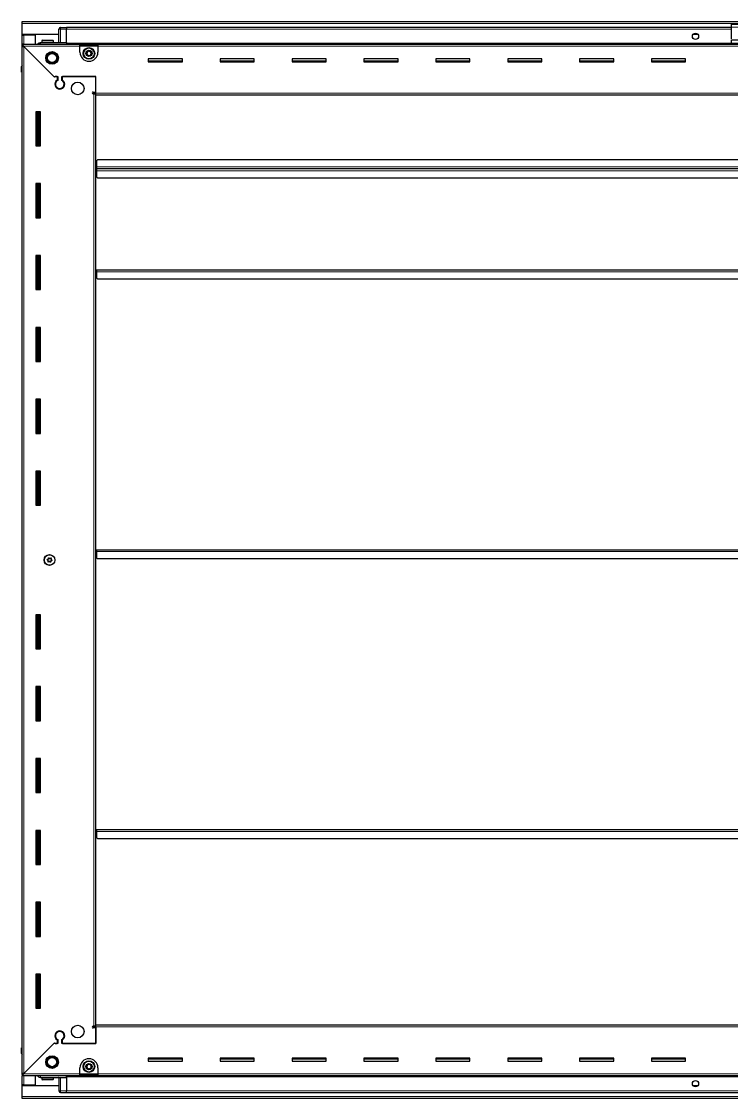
# Model space of a CAD drawing. Header units: millimetres. Extents: x 1132 to 6468, y -799 to 2277.
# Drawn here: x 4792 to 5582, y 848 to 2047 of the extents above; entities that cross this region are included whole.
import ezdxf

# ---------------------------------------------------------------- set-up
doc = ezdxf.new("R2010")
doc.units = ezdxf.units.MM

msp = doc.modelspace()

# ---------------------------------------------------------------- linework, layer by layer
at = {"color": 7, "linetype": 'Continuous', "lineweight": 25}
for p, q in [((4792.85, 2044.5), (4792.85, 2046.6)), ((4792.85, 2046.6), (6391.85, 2046.6)), ((4792.85, 2032.1), (4792.85, 2044.5)), ((4834.52, 2039.6), (4834.52, 2039.6)), ((4835.85, 2040.1), (4842.35, 2040.1)), ((4835.85, 2040.1), (4842.35, 2040.1)), ((4842.35, 2040.1), (4842.34, 2040.1)), ((4842.35, 2040.1), (4842.35, 2040.1)), ((4842.35, 2040.1), (4842.35, 2038.1)), ((5582.35, 2039.95), (4842.35, 2039.95)), ((5582.35, 2043.6), (5602.35, 2043.6)), ((5582.35, 2040.34), (5582.35, 2043.6)), ((5582.35, 2027.19), (5582.35, 2040.34)), ((4833.85, 2032.1), (4792.85, 2032.1)), ((4792.85, 2031.6), (4792.85, 2032.1)), ((4792.85, 2021.35), (4792.85, 2031.6)), ((4792.85, 2031.6), (4794.95, 2031.6)), ((4794.35, 2031.6), (4794.35, 2032.1)), ((4807.85, 2031.6), (4794.95, 2031.6)), ((4807.85, 2021.35), (4807.85, 2031.6)), ((4833.85, 2023.1), (4833.85, 2038.1)), ((4842.35, 2023.1), (4842.35, 2038.1)), ((5545.22, 2032.1), (5539.47, 2032.1)), ((4792.85, 2019.85), (4792.85, 2021.35)), ((4792.85, 2021.35), (4793.85, 2021.35)), ((4792.85, 2019.35), (4792.85, 2019.85)), ((4792.85, 2019.85), (4793.85, 2019.85)), ((4792.85, 874.85), (4792.85, 2019.35)), ((4794.35, 2019.35), (4792.85, 2019.35)), ((4793.85, 2019.85), (4793.85, 2021.35)), ((4793.85, 2021.35), (4857.35, 2021.35)), ((4794.45, 2019.25), (4828.35, 1985.35)), ((4829.05, 1984.65), (4794.95, 2018.75)), ((4813.35, 2023.1), (4842.35, 2023.1)), ((4814.85, 2025), (4814.85, 2023.1)), ((4815.65, 2025.8), (4827.05, 2025.8)), ((4827.85, 2023.1), (4827.85, 2025)), ((4842.35, 2023.1), (4842.35, 2022.6)), ((4842.35, 2021.95), (6342.35, 2021.95)), ((4857.35, 2019.25), (4857.35, 2021.35)), ((4857.35, 2021.35), (4877.35, 2021.35)), ((4857.35, 2019.85), (4877.35, 2019.85)), ((4857.35, 2012.35), (4857.35, 2019.25)), ((4877.35, 2021.35), (6307.35, 2021.35)), ((4877.35, 2021.35), (4877.35, 2019.25)), ((4877.35, 2019.25), (4877.35, 2012.35)), ((5582.35, 2026.1), (5602.35, 2026.1)), ((5582.35, 2022.6), (5582.35, 2026.1)), ((5582.35, 2022.6), (5602.35, 2022.6)), ((4971.35, 2005.1), (4933.35, 2005.1)), ((4933.35, 2005.1), (4933.35, 2001.6)), ((4971.35, 2002.35), (4933.35, 2002.35)), ((4971.35, 2001.6), (4971.35, 2005.1)), ((5051.35, 2005.1), (5013.35, 2005.1)), ((5013.35, 2005.1), (5013.35, 2001.6)), ((5051.35, 2002.35), (5013.35, 2002.35)), ((5051.35, 2001.6), (5051.35, 2005.1)), ((5131.35, 2005.1), (5093.35, 2005.1)), ((5093.35, 2005.1), (5093.35, 2001.6)), ((5131.35, 2002.35), (5093.35, 2002.35)), ((5131.35, 2001.6), (5131.35, 2005.1)), ((5211.35, 2005.1), (5173.35, 2005.1)), ((5173.35, 2005.1), (5173.35, 2001.6)), ((5211.35, 2002.35), (5173.35, 2002.35)), ((5211.35, 2001.6), (5211.35, 2005.1)), ((5291.35, 2005.1), (5253.35, 2005.1)), ((5253.35, 2005.1), (5253.35, 2001.6)), ((5291.35, 2002.35), (5253.35, 2002.35)), ((5291.35, 2001.6), (5291.35, 2005.1)), ((5371.35, 2005.1), (5333.35, 2005.1)), ((5333.35, 2005.1), (5333.35, 2001.6)), ((5371.35, 2002.35), (5333.35, 2002.35)), ((5371.35, 2001.6), (5371.35, 2005.1)), ((5451.35, 2005.1), (5413.35, 2005.1)), ((5413.35, 2005.1), (5413.35, 2001.6)), ((5451.35, 2002.35), (5413.35, 2002.35)), ((5451.35, 2001.6), (5451.35, 2005.1)), ((5531.35, 2005.1), (5493.35, 2005.1)), ((5493.35, 2005.1), (5493.35, 2001.6)), ((5531.35, 2002.35), (5493.35, 2002.35)), ((5531.35, 2001.6), (5531.35, 2005.1)), ((4792.34, 1996.6), (4792.34, 1990.1)), ((4792.35, 1990.1), (4792.35, 1996.6)), ((4933.35, 2001.6), (4971.35, 2001.6)), ((5013.35, 2001.6), (5051.35, 2001.6)), ((5093.35, 2001.6), (5131.35, 2001.6)), ((5173.35, 2001.6), (5211.35, 2001.6)), ((5253.35, 2001.6), (5291.35, 2001.6)), ((5333.35, 2001.6), (5371.35, 2001.6)), ((5413.35, 2001.6), (5451.35, 2001.6)), ((5493.35, 2001.6), (5531.35, 2001.6)), ((4792.34, 1990.1), (4792.35, 1990.1)), ((4792.85, 1990.1), (4792.35, 1990.1)), ((4792.5, 1990.1), (4792.5, 904.1)), ((4828.35, 1985.35), (4832.55, 1985.35)), ((4829.75, 1985.35), (4829.05, 1984.65)), ((4831.85, 1985.35), (4829.75, 1985.35)), ((4831.85, 1985.35), (4831.85, 1981.46)), ((4832.55, 1985.35), (4832.55, 1981.07)), ((4837.15, 1985.35), (4874.85, 1985.35)), ((4837.15, 1981.07), (4837.15, 1985.35)), ((4837.85, 1981.46), (4837.85, 1985.35)), ((4874.85, 1985.35), (4837.85, 1985.35)), ((4874.85, 1966.7), (4874.85, 1985.35)), ((4874.85, 1968.1), (4874.85, 1985.35)), ((4832.85, 1972.49), (4832.85, 1971.73)), ((4872, 1968.1), (4874.85, 1968.1)), ((4874.85, 1967.1), (4872.85, 1967.1)), ((4872.85, 1967.1), (4872.85, 1966.1)), ((4874.85, 1964.6), (4874.85, 1966.7)), ((4872.75, 1966.1), (4872, 1966.1)), ((4872.75, 1966.1), (4874.85, 1966.1)), ((6309.85, 1964.6), (4874.85, 1964.6)), ((4874.85, 929.6), (4874.85, 1964.6)), ((4813.35, 1946.1), (4808.35, 1946.1)), ((4808.35, 1946.1), (4808.35, 1908.1)), ((4810.5, 1908.1), (4810.5, 1946.1)), ((4812.29, 1908.1), (4812.29, 1946.1)), ((4812.32, 1908.1), (4812.32, 1946.1)), ((4813.35, 1908.1), (4813.35, 1946.1)), ((4808.35, 1908.1), (4813.35, 1908.1)), ((4875.6, 1882.6), (4874.85, 1882.6)), ((4875.85, 1885.45), (4875.6, 1885.45)), ((4875.6, 1885.45), (4875.6, 1882.6)), ((4875.6, 1882.6), (4875.6, 1879.75)), ((4876.85, 1892.6), (4875.85, 1891.6)), ((4875.85, 1891.6), (4875.85, 1884.7)), ((4875.85, 1882.6), (4875.85, 1884.7)), ((4875.85, 1880.5), (4875.85, 1882.6)), ((6308.85, 1882.6), (4875.85, 1882.6)), ((6307.85, 1892.6), (4876.85, 1892.6)), ((4875.6, 1879.75), (4875.85, 1879.75)), ((4875.85, 1880.5), (4875.85, 1873.6)), ((4875.85, 1873.6), (4876.85, 1872.6)), ((4876.85, 1872.6), (6307.85, 1872.6)), ((4813.35, 1866.1), (4808.35, 1866.1)), ((4808.35, 1866.1), (4808.35, 1828.1)), ((4810.5, 1828.1), (4810.5, 1866.1)), ((4812.29, 1828.1), (4812.29, 1866.1)), ((4812.32, 1828.1), (4812.32, 1866.1)), ((4813.35, 1828.1), (4813.35, 1866.1)), ((4808.35, 1828.1), (4813.35, 1828.1)), ((4813.35, 1786.1), (4808.35, 1786.1)), ((4808.35, 1786.1), (4808.35, 1748.1)), ((4810.5, 1748.1), (4810.5, 1786.1)), ((4812.29, 1748.1), (4812.29, 1786.1)), ((4812.32, 1748.1), (4812.32, 1786.1)), ((4813.35, 1748.1), (4813.35, 1786.1)), ((4874.85, 1770.1), (4875.6, 1770.1)), ((4875.6, 1770.1), (4875.6, 1767.25)), ((4875.6, 1767.25), (4875.85, 1767.25)), ((4875.85, 1768), (4875.85, 1770.1)), ((4875.85, 1770.1), (6308.85, 1770.1)), ((4875.85, 1768), (4875.85, 1761.1)), ((4875.85, 1761.1), (4876.85, 1760.1)), ((4876.85, 1760.1), (6307.85, 1760.1)), ((4808.35, 1748.1), (4813.35, 1748.1)), ((4813.35, 1706.1), (4808.35, 1706.1)), ((4808.35, 1706.1), (4808.35, 1668.1)), ((4810.5, 1668.1), (4810.5, 1706.1)), ((4812.29, 1668.1), (4812.29, 1706.1)), ((4812.32, 1668.1), (4812.32, 1706.1)), ((4813.35, 1668.1), (4813.35, 1706.1)), ((4808.35, 1668.1), (4813.35, 1668.1)), ((4813.35, 1626.1), (4808.35, 1626.1)), ((4808.35, 1626.1), (4808.35, 1588.1)), ((4810.5, 1588.1), (4810.5, 1626.1)), ((4812.29, 1588.1), (4812.29, 1626.1)), ((4812.32, 1588.1), (4812.32, 1626.1)), ((4813.35, 1588.1), (4813.35, 1626.1)), ((4808.35, 1588.1), (4813.35, 1588.1)), ((4813.35, 1546.1), (4808.35, 1546.1)), ((4808.35, 1546.1), (4808.35, 1508.1)), ((4810.5, 1508.1), (4810.5, 1546.1)), ((4812.29, 1508.1), (4812.29, 1546.1)), ((4812.32, 1508.1), (4812.32, 1546.1)), ((4813.35, 1508.1), (4813.35, 1546.1)), ((4808.35, 1508.1), (4813.35, 1508.1)), ((4874.85, 1458.6), (4875.6, 1458.6)), ((4875.6, 1458.6), (4875.6, 1455.75)), ((4875.6, 1455.75), (4875.85, 1455.75)), ((4875.85, 1456.5), (4875.85, 1458.6)), ((4875.85, 1458.6), (6308.85, 1458.6)), ((4875.85, 1456.5), (4875.85, 1449.6)), ((4875.85, 1449.6), (4876.85, 1448.6)), ((4876.85, 1448.6), (6307.85, 1448.6)), ((4813.35, 1386.1), (4808.35, 1386.1)), ((4808.35, 1386.1), (4808.35, 1348.1)), ((4810.5, 1348.1), (4810.5, 1386.1)), ((4812.29, 1348.1), (4812.29, 1386.1)), ((4812.32, 1348.1), (4812.32, 1386.1)), ((4813.35, 1348.1), (4813.35, 1386.1)), ((4808.35, 1348.1), (4813.35, 1348.1)), ((4813.35, 1306.1), (4808.35, 1306.1)), ((4808.35, 1306.1), (4808.35, 1268.1)), ((4810.5, 1268.1), (4810.5, 1306.1)), ((4812.29, 1268.1), (4812.29, 1306.1)), ((4812.32, 1268.1), (4812.32, 1306.1)), ((4813.35, 1268.1), (4813.35, 1306.1)), ((4808.35, 1268.1), (4813.35, 1268.1)), ((4813.35, 1226.1), (4808.35, 1226.1)), ((4808.35, 1226.1), (4808.35, 1188.1)), ((4810.5, 1188.1), (4810.5, 1226.1)), ((4812.29, 1188.1), (4812.29, 1226.1)), ((4812.32, 1188.1), (4812.32, 1226.1)), ((4813.35, 1188.1), (4813.35, 1226.1)), ((4808.35, 1188.1), (4813.35, 1188.1)), ((4813.35, 1146.1), (4808.35, 1146.1)), ((4808.35, 1146.1), (4808.35, 1108.1)), ((4810.5, 1108.1), (4810.5, 1146.1)), ((4812.29, 1108.1), (4812.29, 1146.1)), ((4812.32, 1108.1), (4812.32, 1146.1)), ((4813.35, 1108.1), (4813.35, 1146.1)), ((4874.85, 1147.1), (4875.6, 1147.1)), ((4875.6, 1147.1), (4875.6, 1144.25)), ((4875.6, 1144.25), (4875.85, 1144.25)), ((4875.85, 1145), (4875.85, 1147.1)), ((4875.85, 1147.1), (6308.85, 1147.1)), ((4875.85, 1145), (4875.85, 1138.1)), ((4875.85, 1138.1), (4876.85, 1137.1)), ((4876.85, 1137.1), (6307.85, 1137.1)), ((4808.35, 1108.1), (4813.35, 1108.1)), ((4813.35, 1066.1), (4808.35, 1066.1)), ((4808.35, 1066.1), (4808.35, 1028.1)), ((4810.5, 1028.1), (4810.5, 1066.1)), ((4812.29, 1028.1), (4812.29, 1066.1)), ((4812.32, 1028.1), (4812.32, 1066.1)), ((4813.35, 1028.1), (4813.35, 1066.1)), ((4808.35, 1028.1), (4813.35, 1028.1)), ((4813.35, 986.1), (4808.35, 986.1)), ((4808.35, 986.1), (4808.35, 948.1)), ((4810.5, 948.1), (4810.5, 986.1)), ((4812.29, 948.1), (4812.29, 986.1)), ((4812.32, 948.1), (4812.32, 986.1)), ((4813.35, 948.1), (4813.35, 986.1)), ((4808.35, 948.1), (4813.35, 948.1)), ((4872, 928.1), (4872.75, 928.1)), ((4874.85, 926.1), (4872, 926.1)), ((4874.85, 928.1), (4872.75, 928.1)), ((4872.85, 928.1), (4872.85, 927.1)), ((4872.85, 927.1), (4874.85, 927.1)), ((4874.85, 929.6), (6309.85, 929.6)), ((4874.85, 927.5), (4874.85, 929.6)), ((4874.85, 927.5), (4874.85, 908.85)), ((4874.85, 908.85), (4874.85, 926.1)), ((4831.85, 912.74), (4831.85, 908.85)), ((4832.55, 913.14), (4832.55, 908.85)), ((4832.85, 922.48), (4832.85, 921.72)), ((4837.15, 908.85), (4837.15, 913.14)), ((4837.85, 908.85), (4837.85, 912.74)), ((4792.34, 897.6), (4792.34, 904.1)), ((4792.34, 904.1), (4792.35, 904.1)), ((4792.35, 904.1), (4792.35, 904.1)), ((4792.35, 904.1), (4792.35, 897.6)), ((4792.84, 904.1), (4792.35, 904.1)), ((4828.35, 908.85), (4794.45, 874.95)), ((4794.95, 875.45), (4829.05, 909.55)), ((4832.55, 908.85), (4828.35, 908.85)), ((4829.05, 909.55), (4829.75, 908.85)), ((4829.75, 908.85), (4831.85, 908.85)), ((4874.85, 908.85), (4837.15, 908.85)), ((4837.85, 908.85), (4874.85, 908.85)), ((4792.84, 896.28), (4792.84, 896.28)), ((4971.35, 892.6), (4933.35, 892.6)), ((4933.35, 892.6), (4933.35, 889.1)), ((4933.35, 891.85), (4971.35, 891.85)), ((4933.35, 889.1), (4971.35, 889.1)), ((4971.35, 889.1), (4971.35, 892.6)), ((5051.35, 892.6), (5013.35, 892.6)), ((5013.35, 892.6), (5013.35, 889.1)), ((5013.35, 891.85), (5051.35, 891.85)), ((5013.35, 889.1), (5051.35, 889.1)), ((5051.35, 889.1), (5051.35, 892.6)), ((5131.35, 892.6), (5093.35, 892.6)), ((5093.35, 892.6), (5093.35, 889.1)), ((5093.35, 891.85), (5131.35, 891.85)), ((5093.35, 889.1), (5131.35, 889.1)), ((5131.35, 889.1), (5131.35, 892.6)), ((5211.35, 892.6), (5173.35, 892.6)), ((5173.35, 892.6), (5173.35, 889.1)), ((5173.35, 891.85), (5211.35, 891.85)), ((5173.35, 889.1), (5211.35, 889.1)), ((5211.35, 889.1), (5211.35, 892.6)), ((5291.35, 892.6), (5253.35, 892.6)), ((5253.35, 892.6), (5253.35, 889.1)), ((5253.35, 891.85), (5291.35, 891.85)), ((5253.35, 889.1), (5291.35, 889.1)), ((5291.35, 889.1), (5291.35, 892.6)), ((5371.35, 892.6), (5333.35, 892.6)), ((5333.35, 892.6), (5333.35, 889.1)), ((5333.35, 891.85), (5371.35, 891.85)), ((5333.35, 889.1), (5371.35, 889.1)), ((5371.35, 889.1), (5371.35, 892.6)), ((5451.35, 892.6), (5413.35, 892.6)), ((5413.35, 892.6), (5413.35, 889.1)), ((5413.35, 891.85), (5451.35, 891.85)), ((5413.35, 889.1), (5451.35, 889.1)), ((5451.35, 889.1), (5451.35, 892.6)), ((5531.35, 892.6), (5493.35, 892.6)), ((5493.35, 892.6), (5493.35, 889.1)), ((5493.35, 891.85), (5531.35, 891.85)), ((5493.35, 889.1), (5531.35, 889.1)), ((5531.35, 889.1), (5531.35, 892.6)), ((4857.35, 874.95), (4857.35, 881.85)), ((4877.35, 881.85), (4877.35, 874.95)), ((4792.85, 874.35), (4792.85, 874.85)), ((4794.35, 874.85), (4792.85, 874.85)), ((4792.85, 874.35), (4792.85, 872.85)), ((4793.85, 874.35), (4792.85, 874.35)), ((4792.85, 862.6), (4792.85, 872.85)), ((4793.85, 872.85), (4792.85, 872.85)), ((4793.85, 874.35), (4793.85, 872.85)), ((4857.35, 872.85), (4793.85, 872.85)), ((4807.85, 862.6), (4807.85, 872.85)), ((4813.35, 871.1), (4842.35, 871.1)), ((4814.85, 871.1), (4814.85, 869.2)), ((4819.42, 868.4), (4815.65, 868.4)), ((4827.05, 868.4), (4819.42, 868.4)), ((4827.85, 869.2), (4827.85, 871.1)), ((4833.85, 871.1), (4833.85, 856.1)), ((6342.35, 872.25), (4842.35, 872.25)), ((4842.35, 871.1), (4842.35, 871.6)), ((4842.35, 871.1), (4842.35, 856.1)), ((4857.35, 872.85), (4857.35, 874.95)), ((4877.35, 874.35), (4857.35, 874.35)), ((4877.35, 872.85), (4857.35, 872.85)), ((4877.35, 874.95), (4877.35, 872.85)), ((6307.35, 872.85), (4877.35, 872.85)), ((4794.95, 862.6), (4792.85, 862.6)), ((4792.85, 862.1), (4792.85, 862.6)), ((4792.85, 862.1), (4833.85, 862.1)), ((4792.85, 849.7), (4792.85, 862.1)), ((4794.35, 862.1), (4794.35, 862.6)), ((4794.95, 862.6), (4807.85, 862.6)), ((4833.85, 856.1), (4833.85, 856.1)), ((4835.85, 854.1), (4842.35, 854.1)), ((4835.85, 854.1), (4842.35, 854.1)), ((4842.35, 854.1), (4842.35, 856.1)), ((4842.35, 854.25), (6342.35, 854.25)), ((4842.35, 854.1), (4842.35, 854.1)), ((5539.47, 862.1), (5545.22, 862.1)), ((4792.85, 847.6), (4792.85, 849.7)), ((6391.85, 847.6), (4792.85, 847.6))]:
    msp.add_line(p, q, dxfattribs=at)
at = {"color": 8, "linetype": 'Continuous', "lineweight": 18}
for p, q in [((6391.85, 2044.5), (4792.85, 2044.5)), ((4835.85, 2040.1), (4835.85, 2038.1)), ((5582.35, 2040.34), (5602.35, 2040.34)), ((4794.95, 2031.6), (4794.95, 2032.1)), ((4794.95, 2021.35), (4794.95, 2031.6)), ((4833.85, 2038.1), (4835.85, 2038.1)), ((4835.85, 2038.1), (4835.85, 2023.1)), ((4842.35, 2038.1), (4835.85, 2038.1)), ((5582.35, 2037.95), (4842.35, 2037.95)), ((4857.35, 2019.25), (4794.45, 2019.25)), ((4794.95, 2018.75), (4794.95, 875.45)), ((4814.85, 2025), (4827.85, 2025)), ((5582.35, 2022.6), (4842.35, 2022.6)), ((6342.35, 2021.37), (4842.35, 2021.37)), ((4857.35, 2019.25), (4877.35, 2019.25)), ((6307.35, 2019.25), (4877.35, 2019.25)), ((4792.85, 1996.6), (4792.35, 1996.6)), ((4874.85, 1966.7), (6309.85, 1966.7)), ((4872.75, 928.1), (4872.75, 1966.1)), ((4809.85, 1946.1), (4809.85, 1908.1)), ((4811.08, 1946.1), (4811.08, 1908.1)), ((6308.85, 1884.7), (4875.85, 1884.7)), ((4875.85, 1880.5), (6308.85, 1880.5)), ((4809.85, 1866.1), (4809.85, 1828.1)), ((4811.08, 1866.1), (4811.08, 1828.1)), ((4809.85, 1786.1), (4809.85, 1748.1)), ((4811.08, 1786.1), (4811.08, 1748.1)), ((4875.85, 1768), (6308.85, 1768)), ((4809.85, 1706.1), (4809.85, 1668.1)), ((4811.08, 1706.1), (4811.08, 1668.1)), ((4809.85, 1626.1), (4809.85, 1588.1)), ((4811.08, 1626.1), (4811.08, 1588.1)), ((4809.85, 1546.1), (4809.85, 1508.1)), ((4811.08, 1546.1), (4811.08, 1508.1)), ((4875.85, 1456.5), (6308.85, 1456.5)), ((4809.85, 1386.1), (4809.85, 1348.1)), ((4811.08, 1386.1), (4811.08, 1348.1)), ((4809.85, 1306.1), (4809.85, 1268.1)), ((4811.08, 1306.1), (4811.08, 1268.1)), ((4809.85, 1226.1), (4809.85, 1188.1)), ((4811.08, 1226.1), (4811.08, 1188.1)), ((4809.85, 1146.1), (4809.85, 1108.1)), ((4811.08, 1146.1), (4811.08, 1108.1)), ((4875.85, 1145), (6308.85, 1145)), ((4809.85, 1066.1), (4809.85, 1028.1)), ((4811.08, 1066.1), (4811.08, 1028.1)), ((4809.85, 986.1), (4809.85, 948.1)), ((4811.08, 986.1), (4811.08, 948.1)), ((6309.85, 927.5), (4874.85, 927.5)), ((4792.85, 897.6), (4792.35, 897.6)), ((4794.45, 874.95), (4857.35, 874.95)), ((4794.95, 862.6), (4794.95, 872.85)), ((4819.15, 869.2), (4814.85, 869.2)), ((4827.85, 869.2), (4819.15, 869.2)), ((4835.85, 856.1), (4835.85, 871.1)), ((4842.35, 872.84), (6342.35, 872.84)), ((4842.35, 871.6), (6342.35, 871.6)), ((4877.35, 874.95), (4857.35, 874.95)), ((4877.35, 874.95), (6307.35, 874.95)), ((4794.95, 862.1), (4794.95, 862.6)), ((4833.85, 856.1), (4835.85, 856.1)), ((4835.85, 854.1), (4835.85, 856.1)), ((4842.35, 856.1), (4835.85, 856.1)), ((4842.35, 856.25), (6342.35, 856.25)), ((6391.85, 849.7), (4792.85, 849.7))]:
    msp.add_line(p, q, dxfattribs=at)
at = {"color": 7, "linetype": 'Continuous', "lineweight": 25}
for centre, radius in [((5542.35, 2030.1), 3.5), ((4867.35, 2011.1), 6.5), ((4867.35, 2011.1), 3.46), ((4826.35, 2006.1), 7), ((4826.35, 2006.1), 6.02), ((4826.35, 2006.1), 5.1), ((4854.85, 1972.1), 7), ((4823.35, 1447.1), 6), ((4823.5, 1447.1), 5.79), ((4823.5, 1447.1), 1.85), ((4854.85, 922.1), 7), ((4826.35, 888.1), 7), ((4826.35, 888.1), 6.03), ((4826.35, 888.1), 5.1), ((4867.35, 883.1), 6.5), ((4867.35, 883.1), 3.46), ((5542.35, 864.1), 3.5)]:
    msp.add_circle(centre, radius, dxfattribs=at)
at = {"color": 8, "linetype": 'Continuous', "lineweight": 18}
for centre in [(4867.35, 2011.1), (4867.35, 883.1)]:
    msp.add_circle(centre, 5.7, dxfattribs=at)
at = {"color": 7, "linetype": 'Continuous', "lineweight": 25}
for centre, radius, start, end in [((4835.85, 2038.1), 2, 90, 180), ((4835.85, 2038.1), 2, 123.94202, 131.40962), ((4835.85, 2038.1), 2, 90, 108.58003), ((4815.65, 2025), 0.8, 90, 180), ((4827.05, 2025), 0.8, 0, 90), ((4833.65, 2023.3), 0.2, 270, 0), ((4867.35, 2012.35), 10, 180, 270), ((4867.35, 2011.1), 2.5, 134.01559, 194.01559), ((4867.35, 2011.1), 2.5, 194.01559, 254.01559), ((4867.35, 2011.1), 2.5, 74.01559, 134.01559), ((4867.35, 2011.1), 2.5, 254.01559, 314.01559), ((4867.35, 2012.35), 10, 270, 0), ((4867.35, 2011.1), 2.5, 14.01559, 74.01559), ((4867.35, 2011.1), 2.5, 314.01559, 14.01559), ((4794.35, 1996.6), 2, 138.59038, 180), ((4834.85, 1976.85), 5.5, 123.05573, 56.94427), ((4834.85, 1976.85), 4.8, 118.63099, 61.36901), ((4872, 1967.1), 1, 90, 270), ((4872, 927.1), 1, 90, 270), ((4834.85, 917.35), 5.5, 303.05573, 236.94427), ((4834.85, 917.35), 4.8, 298.63099, 241.36901), ((4794.35, 897.6), 2, 180, 221.39416), ((4867.35, 881.85), 10, 90, 180), ((4867.35, 881.85), 10, 0, 90), ((4867.35, 883.1), 2.5, 127.47401, 187.47401), ((4867.35, 883.1), 2.5, 187.47401, 247.47401), ((4867.35, 883.1), 2.5, 67.47401, 127.47401), ((4867.35, 883.1), 2.5, 247.47401, 307.47401), ((4867.35, 883.1), 2.5, 7.47401, 67.47401), ((4867.35, 883.1), 2.5, 307.47401, 7.47401), ((4815.65, 869.2), 0.8, 180, 270), ((4827.05, 869.2), 0.8, 270, 360), ((4833.65, 870.9), 0.2, 0, 90), ((4835.85, 856.1), 2, 180, 270), ((4835.85, 856.1), 2, 180, 270)]:
    msp.add_arc(centre, radius, start, end, dxfattribs=at)
for points, knots in [([(4792.85, 2019.35), (4792.87, 2019.31), (4792.92, 2019.22), (4793.32, 2019.09), (4793.87, 2018.95), (4794.45, 2018.84), (4794.82, 2018.78), (4794.95, 2018.75)], [0, 0, 0, 0, 0.2302553, 0.4485219, 0.6667858, 0.8850496, 1, 1, 1, 1]), ([(4794.45, 2019.25), (4794.4, 2019.51), (4794.31, 2020), (4794.18, 2020.64), (4794.04, 2021.11), (4793.93, 2021.33), (4793.87, 2021.35), (4793.85, 2021.35)], [0, 0, 0, 0, 0.2302553, 0.4485219, 0.6667858, 0.8850496, 1, 1, 1, 1]), ([(4810.13, 2021.35), (4810.25, 2021.55), (4810.64, 2022.2), (4811.79, 2022.91), (4812.83, 2023.04), (4813.35, 2023.1)], [0, 0, 0, 0, 0.1822499, 0.5911249, 1, 1, 1, 1]), ([(4842.35, 2023.1), (4842.35, 2023.07), (4842.35, 2022.99), (4842.35, 2022.37), (4842.35, 2021.79), (4842.35, 2021.4), (4842.35, 2021.37)], [0, 0, 0, 0, 0.3242788, 0.6485576, 0.9728365, 1, 1, 1, 1]), ([(4864.57, 2011.9), (4864.94, 2012.26), (4865.63, 2012.93), (4866.32, 2013.59), (4866.65, 2013.91)], [0, 0, 0, 0, 0.5346859, 1, 1, 1, 1]), ([(4865.27, 2009.1), (4865.19, 2009.43), (4864.99, 2010.23), (4864.75, 2011.2), (4864.6, 2011.78), (4864.57, 2011.9)], [0, 0, 0, 0, 0.3629006, 0.8668753, 1, 1, 1, 1]), ([(4868.04, 2008.3), (4867.55, 2008.45), (4866.62, 2008.71), (4865.7, 2008.98), (4865.27, 2009.1)], [0, 0, 0, 0, 0.5346859, 1, 1, 1, 1]), ([(4866.65, 2013.91), (4867.14, 2013.76), (4868.07, 2013.5), (4868.99, 2013.23), (4869.42, 2013.11)], [0, 0, 0, 0, 0.5346859, 1, 1, 1, 1]), ([(4870.12, 2010.31), (4869.75, 2009.95), (4869.06, 2009.28), (4868.37, 2008.61), (4868.04, 2008.3)], [0, 0, 0, 0, 0.5346859, 1, 1, 1, 1]), ([(4869.42, 2013.11), (4869.45, 2012.99), (4869.6, 2012.41), (4869.84, 2011.44), (4870.04, 2010.64), (4870.12, 2010.31)], [0, 0, 0, 0, 0.1331247, 0.6370994, 1, 1, 1, 1]), ([(4825.13, 1449.38), (4825.12, 1449.38), (4825.1, 1449.39), (4825.04, 1449.39), (4824.9, 1449.35), (4824.55, 1449.18), (4824.07, 1448.93), (4823.44, 1448.97), (4823, 1449.25), (4822.69, 1449.49), (4822.5, 1449.63), (4822.41, 1449.66), (4822.37, 1449.67), (4822.34, 1449.65), (4822.31, 1449.63), (4822.28, 1449.57), (4822.23, 1449.31), (4822.23, 1448.83), (4822.05, 1448.14), (4821.46, 1447.76), (4821.01, 1447.6), (4820.77, 1447.48), (4820.72, 1447.42), (4820.71, 1447.4), (4820.71, 1447.36), (4820.72, 1447.33), (4820.75, 1447.3), (4820.8, 1447.24), (4820.99, 1447.1), (4821.31, 1446.9), (4821.71, 1446.57), (4821.94, 1445.98), (4821.86, 1445.44), (4821.81, 1445.06), (4821.81, 1444.91), (4821.84, 1444.85), (4821.86, 1444.83), (4821.9, 1444.82), (4821.95, 1444.82), (4822.09, 1444.86), (4822.44, 1445.03), (4822.92, 1445.27), (4823.55, 1445.24), (4823.99, 1444.96), (4824.3, 1444.72), (4824.49, 1444.58), (4824.58, 1444.55), (4824.62, 1444.54), (4824.65, 1444.55), (4824.68, 1444.58), (4824.71, 1444.64), (4824.76, 1444.9), (4824.76, 1445.38), (4824.94, 1446.07), (4825.53, 1446.45), (4825.98, 1446.61), (4826.22, 1446.73), (4826.27, 1446.78), (4826.28, 1446.81), (4826.28, 1446.85), (4826.27, 1446.88), (4826.24, 1446.91), (4826.19, 1446.97), (4826, 1447.11), (4825.68, 1447.31), (4825.29, 1447.64), (4825.05, 1448.23), (4825.13, 1448.77), (4825.18, 1449.15), (4825.18, 1449.3), (4825.15, 1449.36), (4825.14, 1449.37), (4825.13, 1449.38)], [0, 0, 0, 0, 0.0020087, 0.00442, 0.0093647, 0.0255282, 0.0677053, 0.0957862, 0.1246456, 0.1503415, 0.1605194, 0.1633943, 0.1656965, 0.1672448, 0.1688741, 0.1707699, 0.1786058, 0.2119941, 0.2499945, 0.2879948, 0.3213831, 0.329219, 0.3311148, 0.3327441, 0.3342924, 0.3362166, 0.3385353, 0.3413178, 0.349662, 0.3753578, 0.4042173, 0.4322982, 0.4744753, 0.4906388, 0.4966691, 0.49844, 0.5, 0.5020087, 0.50442, 0.5093647, 0.5255282, 0.5677053, 0.5957862, 0.6246456, 0.6503415, 0.6605194, 0.6633943, 0.6656965, 0.6672448, 0.6688741, 0.6707699, 0.6786058, 0.7119941, 0.7499945, 0.7879948, 0.8213831, 0.829219, 0.8311148, 0.8327441, 0.8342924, 0.8362166, 0.8385353, 0.8413178, 0.849662, 0.8753578, 0.9042173, 0.9322982, 0.9744753, 0.9906388, 0.9966691, 0.99844, 1, 1, 1, 1]), ([(4794.95, 875.45), (4794.69, 875.41), (4794.2, 875.32), (4793.56, 875.19), (4793.09, 875.05), (4792.87, 874.94), (4792.85, 874.88), (4792.85, 874.85)], [0, 0, 0, 0, 0.23025534, 0.4485219, 0.6667858, 0.88504963, 1, 1, 1, 1]), ([(4864.68, 884.21), (4864.78, 884.29), (4865.25, 884.65), (4866.04, 885.26), (4866.7, 885.76), (4866.97, 885.97)], [0, 0, 0, 0, 0.1331247, 0.6370994, 1, 1, 1, 1]), ([(4865.05, 881.35), (4864.99, 881.86), (4864.86, 882.82), (4864.74, 883.77), (4864.68, 884.21)], [0, 0, 0, 0, 0.5346859, 1, 1, 1, 1]), ([(4867.72, 880.24), (4867.24, 880.44), (4866.35, 880.81), (4865.47, 881.18), (4865.05, 881.35)], [0, 0, 0, 0, 0.5346859, 1, 1, 1, 1]), ([(4866.97, 885.97), (4867.45, 885.77), (4868.34, 885.4), (4869.22, 885.03), (4869.64, 884.86)], [0, 0, 0, 0, 0.5346859, 1, 1, 1, 1]), ([(4870.01, 882), (4869.74, 881.79), (4869.08, 881.29), (4868.29, 880.68), (4867.82, 880.32), (4867.72, 880.24)], [0, 0, 0, 0, 0.3629006, 0.8668753, 1, 1, 1, 1]), ([(4869.64, 884.86), (4869.7, 884.35), (4869.83, 883.39), (4869.95, 882.44), (4870.01, 882)], [0, 0, 0, 0, 0.5346859, 1, 1, 1, 1]), ([(4793.85, 872.85), (4793.89, 872.88), (4793.98, 872.93), (4794.11, 873.33), (4794.25, 873.88), (4794.36, 874.46), (4794.42, 874.83), (4794.45, 874.95)], [0, 0, 0, 0, 0.2302553, 0.4485219, 0.6667858, 0.8850496, 1, 1, 1, 1]), ([(4810.13, 872.85), (4810.25, 872.65), (4810.64, 872.01), (4811.79, 871.3), (4812.83, 871.17), (4813.35, 871.1)], [0, 0, 0, 0, 0.1822499, 0.5911249, 1, 1, 1, 1]), ([(4842.35, 871.1), (4842.35, 871.14), (4842.35, 871.22), (4842.35, 871.84), (4842.35, 872.41), (4842.35, 872.81), (4842.35, 872.84)], [0, 0, 0, 0, 0.3242788, 0.6485576, 0.9728365, 1, 1, 1, 1])]:
    msp.add_open_spline(points, degree=3, knots=knots, dxfattribs=at)
for points in [[(4794.45, 2019.25), (4794.4, 2019.33), (4794.3, 2019.49), (4794.15, 2019.69), (4794, 2019.83), (4793.9, 2019.85), (4793.85, 2019.85)], [(4794.35, 2019.35), (4794.35, 2019.3), (4794.37, 2019.2), (4794.51, 2019.05), (4794.71, 2018.9), (4794.87, 2018.8), (4794.95, 2018.75)], [(4794.95, 875.45), (4794.87, 875.4), (4794.71, 875.3), (4794.51, 875.15), (4794.37, 875), (4794.35, 874.9), (4794.35, 874.85)], [(4793.85, 874.35), (4793.9, 874.36), (4794, 874.38), (4794.15, 874.52), (4794.3, 874.72), (4794.4, 874.88), (4794.45, 874.95)]]:
    msp.add_open_spline(points, degree=3, dxfattribs=at)
at = {"color": 8, "linetype": 'Continuous', "lineweight": 18}
for points, knots in [([(4813.35, 2023.1), (4813.35, 2023.06), (4813.35, 2022.99), (4813.35, 2022.55), (4813.35, 2022.09), (4813.35, 2021.68), (4813.35, 2021.41), (4813.35, 2021.35)], [0, 0, 0, 0, 0.3597529, 0.5534142, 0.7511852, 0.9489563, 1, 1, 1, 1]), ([(4813.35, 871.1), (4813.35, 871.15), (4813.35, 871.22), (4813.35, 871.66), (4813.35, 872.11), (4813.35, 872.53), (4813.35, 872.8), (4813.35, 872.85)], [0, 0, 0, 0, 0.35975288, 0.55341416, 0.75118521, 0.94895626, 1, 1, 1, 1])]:
    msp.add_open_spline(points, degree=3, knots=knots, dxfattribs=at)

doc.saveas('drawing.dxf')
